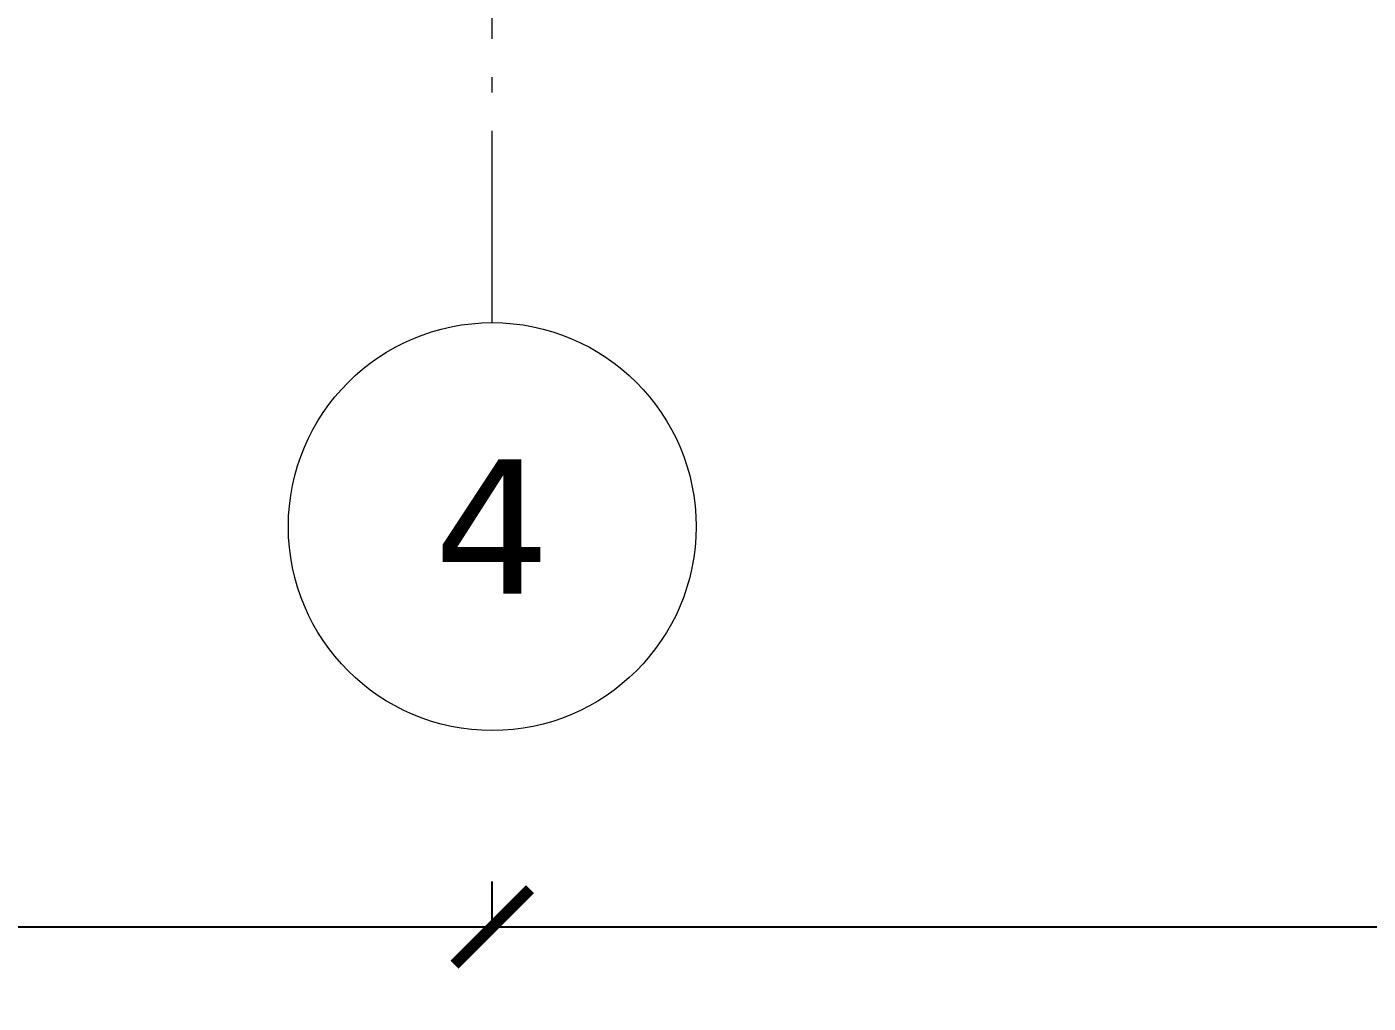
# Model space of a CAD drawing. Header units: metres. Extents: x -5 to 126, y -7 to 102.
# Drawn here: x 14.92 to 23.8, y -7.1 to -0.64 of the extents above; entities that cross this region are included whole.
import ezdxf

# ---------------------------------------------------------------- set-up
doc = ezdxf.new("R2010")
doc.units = ezdxf.units.M
doc.header["$LTSCALE"] = 0.5
doc.linetypes.add('DASHDOT', pattern=[3.556, 2.54, -0.508, 0, -0.508])
doc.layers.add('01_ОСІ', color=7, linetype='Continuous', true_color=0x1d2a33)
doc.layers.add('42_РОЗМІРИ', color=7, linetype='Continuous', true_color=0x1d2a33)
doc.styles.add('DV', font='DejaVuSans.ttf')
doc.styles.add('OpenSansCondensed-Light', font='OpenSansCondensed-Light.ttf')
doc.dimstyles.new('EZDXF', dxfattribs={"dimtxt": 0.25, "dimasz": 0.175, "dimexe": 0.375, "dimexo": 0.125, "dimgap": 0.1, "dimtad": 1, "dimlfac": 100, "dimzin": 12, "dimdsep": 46, "dimtxsty": 'OpenSansCondensed-Light', "dimblk": 'ARCHTICK', "dimcen": 2.5, "dimazin": 3, "dimtfac": 0.5, "dimtmove": 2, "dimatfit": 3})

# ---------------------------------------------------------------- blocks, each defined once
blk = doc.blocks.new('_ARCHTICK')
at = {"color": 0, "linetype": 'BYBLOCK', "const_width": 0.15}
blk.add_lwpolyline([(-0.5, -0.5), (0.5, 0.5)], dxfattribs=at)

msp = doc.modelspace()

# ---------------------------------------------------------------- linework, layer by layer
at = {"layer": '01_ОСІ', "linetype": 'DASHDOT', "lineweight": 9}
msp.add_lwpolyline([(18, -2.6), (18, -0.5)], dxfattribs=at)
at = {"layer": '01_ОСІ', "linetype": 'CONTINUOUS', "lineweight": 15}
msp.add_circle((18, -3.95), 1.35, dxfattribs=at)

# ---------------------------------------------------------------- texts
at = {"layer": '01_ОСІ', "insert": (18, -3.95), "char_height": 0.889, "attachment_point": 5, "style": 'DV'}
msp.add_mtext('4', dxfattribs=at)

# ---------------------------------------------------------------- dimensions: what is measured, and where the dimension line sits
at = {"layer": '42_РОЗМІРИ'}
for base, p1, p2 in [((0, -6.6), (0, -6.6), (18, -6.6)), ((18, -6.6), (18, -6.6), (36, -6.6))]:
    msp.add_linear_dim(base=base, p1=p1, p2=p2, text='18 000', dimstyle='EZDXF', override={"dimtxt": 0.6604, "dimasz": 0.5, "dimexe": 0.3, "dimexo": 0, "dimgap": 0.15, "dimtxsty": 'DV'}, dxfattribs=at).render()

doc.saveas('drawing.dxf')
